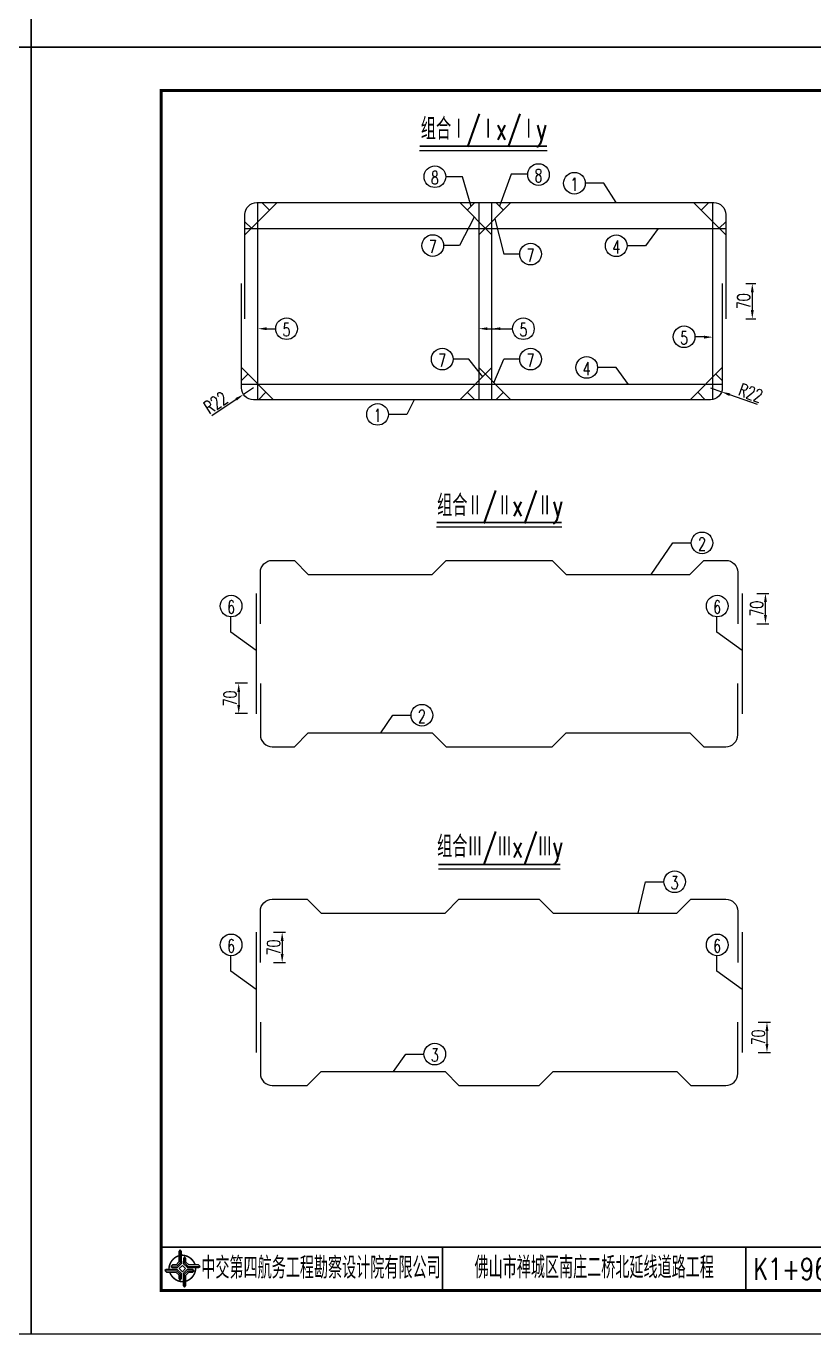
# Model space of a CAD drawing. Header units: millimetres. Extents: x -475 to 1205, y -1212 to 867.
# Drawn here: x 363.7 to 545.5, y -321.1 to -19.3 of the extents above; entities that cross this region are included whole.
import ezdxf
from ezdxf.enums import TextEntityAlignment as Align

# ---------------------------------------------------------------- set-up
doc = ezdxf.new("R2010")
doc.units = ezdxf.units.MM
doc.header["$LTSCALE"] = 0.25
doc.header["$PDMODE"] = 32
doc.header["$PDSIZE"] = 0.5
for name, color, linetype in [('DIMENSION', 4, 'Continuous'), ('GANG_JIN', 6, 'Continuous'), ('图框', 7, 'Continuous'), ('文字', 7, 'Continuous'), ('标注', 4, 'Continuous'), ('钢筋', 6, 'Continuous')]:
    doc.layers.add(name, color=color, linetype=linetype)
doc.styles.get("Standard").update_dxf_attribs({"font": 'simplex1.shx', "width": 0.7, "bigfont": 'hztxt.shx'})
doc.dimstyles.new('STANDARD-40', dxfattribs={"dimscale": 0, "dimtxt": 3, "dimasz": 2, "dimexe": 0.8, "dimexo": 1, "dimgap": 0.5, "dimtad": 1, "dimdec": 0, "dimlfac": 4, "dimzin": 9, "dimdsep": 46, "dimtxsty": 'Standard', "dimcen": 0.5, "dimclrd": 256, "dimclre": 256, "dimclrt": 7, "dimadec": 0, "dimazin": 2, "dimtfac": 1, "dimtdec": 0, "dimtix": 1, "dimtmove": 2, "dimatfit": 3, "dimfxl": 0, "dimtolj": 1, "dimtzin": 0, "dimlwd": -1, "dimlwe": -1, "dimarcsym": 0})

# ---------------------------------------------------------------- blocks, each defined once
blk = doc.blocks.new('*D379')
at = {"layer": 'Defpoints', "color": 0}
for p in [(521.65, -102.75), (524.24, -103.66)]:
    blk.add_point(p, dxfattribs=at)
at = {"layer": '标注'}
for p, q in [((521.65, -102.75), (524.24, -103.66)), ((532.52, -106.59), (526.13, -104.33))]:
    blk.add_line(p, q, dxfattribs=at)
blk.add_solid([(526.24, -104.02), (526.01, -104.64), (524.24, -103.66)], dxfattribs=at)
at = {"layer": '标注', "color": 7, "insert": (530.93, -103.91), "char_height": 3, "attachment_point": 5, "rotation": 340.5155}
blk.add_mtext('\\A1;R22', dxfattribs=at)
blk = doc.blocks.new('*D380')
at = {"layer": 'Defpoints', "color": 0}
for p in [(413.86, -104.27), (416.15, -102.75)]:
    blk.add_point(p, dxfattribs=at)
at = {"layer": '标注'}
for p, q in [((406.55, -109.14), (412.19, -105.38)), ((416.15, -102.75), (413.86, -104.27))]:
    blk.add_line(p, q, dxfattribs=at)
blk.add_solid([(412.01, -105.1), (412.38, -105.66), (413.86, -104.27)], dxfattribs=at)
at = {"layer": '标注', "color": 7, "insert": (407.43, -106.15), "char_height": 3, "attachment_point": 5, "rotation": 33.6633}
blk.add_mtext('\\A1;R22', dxfattribs=at)
blk = doc.blocks.new('*D375')
at = {"layer": 'Defpoints', "color": 0}
for p in [(528.98, -150.19), (534.36, -150.19), (527.98, -157.19)]:
    blk.add_point(p, dxfattribs=at)
at = {"layer": '标注'}
for p, q in [((532.36, -150.19), (535.16, -150.19)), ((534.36, -155.19), (534.36, -152.19)), ((532.36, -157.19), (535.16, -157.19))]:
    blk.add_line(p, q, dxfattribs=at)
for points in [[(534.03, -152.19), (534.69, -152.19), (534.36, -150.19)], [(534.03, -155.19), (534.69, -155.19), (534.36, -157.19)]]:
    blk.add_solid(points, dxfattribs=at)
at = {"layer": '标注', "color": 7, "insert": (532.36, -153.69), "char_height": 3, "attachment_point": 5, "rotation": 90}
blk.add_mtext('\\A1;70', dxfattribs=at)
blk = doc.blocks.new('*D376')
at = {"layer": 'Defpoints', "color": 0}
for p in [(417.78, -170.94), (412.77, -177.94), (416.78, -177.94)]:
    blk.add_point(p, dxfattribs=at)
at = {"layer": '标注'}
for p, q in [((414.77, -170.94), (411.97, -170.94)), ((412.77, -172.94), (412.77, -175.94)), ((414.77, -177.94), (411.97, -177.94))]:
    blk.add_line(p, q, dxfattribs=at)
for points in [[(412.44, -172.94), (413.1, -172.94), (412.77, -170.94)], [(412.44, -175.94), (413.1, -175.94), (412.77, -177.94)]]:
    blk.add_solid(points, dxfattribs=at)
at = {"layer": '标注', "color": 7, "insert": (410.77, -174.44), "char_height": 3, "attachment_point": 5, "rotation": 90}
blk.add_mtext('\\A1;70', dxfattribs=at)
blk = doc.blocks.new('*D377')
at = {"layer": 'Defpoints', "color": 0}
for p in [(416.78, -228.4), (417.78, -235.4), (422.8, -235.4)]:
    blk.add_point(p, dxfattribs=at)
at = {"layer": '标注'}
for p, q in [((420.8, -228.4), (423.6, -228.4)), ((422.8, -230.4), (422.8, -233.4)), ((420.8, -235.4), (423.6, -235.4))]:
    blk.add_line(p, q, dxfattribs=at)
for points in [[(422.47, -230.4), (423.14, -230.4), (422.8, -228.4)], [(422.47, -233.4), (423.14, -233.4), (422.8, -235.4)]]:
    blk.add_solid(points, dxfattribs=at)
at = {"layer": '标注', "color": 7, "insert": (420.8, -231.9), "char_height": 3, "attachment_point": 5, "rotation": 90}
blk.add_mtext('\\A1;70', dxfattribs=at)
blk = doc.blocks.new('*D378')
at = {"layer": 'Defpoints', "color": 0}
for p in [(527.98, -249.15), (528.98, -256.15), (534.71, -256.15)]:
    blk.add_point(p, dxfattribs=at)
at = {"layer": '标注'}
for p, q in [((532.71, -249.15), (535.51, -249.15)), ((534.71, -251.15), (534.71, -254.15)), ((532.71, -256.15), (535.51, -256.15))]:
    blk.add_line(p, q, dxfattribs=at)
for points in [[(534.37, -251.15), (535.04, -251.15), (534.71, -249.15)], [(534.37, -254.15), (535.04, -254.15), (534.71, -256.15)]]:
    blk.add_solid(points, dxfattribs=at)
at = {"layer": '标注', "color": 7, "insert": (532.71, -252.65), "char_height": 3, "attachment_point": 5, "rotation": 90}
blk.add_mtext('\\A1;70', dxfattribs=at)
blk = doc.blocks.new('*D381')
at = {"layer": 'Defpoints', "color": 0}
for p in [(524.4, -78.68), (525.2, -86.81), (531.32, -86.81)]:
    blk.add_point(p, dxfattribs=at)
at = {"layer": '标注'}
for p, q in [((529.82, -78.68), (532.12, -78.68)), ((531.32, -80.68), (531.32, -84.81)), ((529.82, -86.81), (532.12, -86.81))]:
    blk.add_line(p, q, dxfattribs=at)
for points in [[(530.99, -80.68), (531.66, -80.68), (531.32, -78.68)], [(530.99, -84.81), (531.66, -84.81), (531.32, -86.81)]]:
    blk.add_solid(points, dxfattribs=at)
at = {"layer": '标注', "color": 7, "insert": (529.32, -82.75), "char_height": 3, "attachment_point": 5, "rotation": 90}
blk.add_mtext('\\A1;70', dxfattribs=at)
blk = doc.blocks.new('tb')
at = {"lineweight": -3}
h = blk.add_hatch(color=256, dxfattribs=at)
h.paths.add_polyline_path([(-1.23, -0.13), (-3.78, -0.14), (-4.14, -0.41), (-1.4, -0.44), (-0.56, -1.24), (-0.54, -2.62), (-0.27, -2.2), (-0.26, -1.06)])
h.paths.add_polyline_path([(0.13, -1.08), (0.14, -3.86), (0.41, -4.26), (0.44, -1.24), (1.25, -0.43), (2.66, -0.43), (2.26, -0.16), (1.07, -0.15)])
h.paths.add_polyline_path([(1.08, 0.3), (3.62, 0.3), (4.02, 0.56), (1.25, 0.57), (0.43, 1.39), (0.43, 2.8), (0.16, 2.41), (0.15, 1.24)])
h.paths.add_polyline_path([(-0.28, 1.21), (-0.28, 3.99), (-0.56, 4.39), (-0.57, 1.41), (-1.38, 0.6), (-2.74, 0.56), (-2.33, 0.3), (-1.2, 0.29)])
for p, q in [((-0.56, 4.39), (-0.57, 1.41)), ((-1.38, 0.6), (-2.74, 0.56)), ((-0.57, 1.41), (-1.38, 0.6)), ((0.43, 2.8), (0.43, 1.39)), ((0.43, 1.39), (1.25, 0.57)), ((1.25, 0.57), (4.02, 0.56)), ((-4.14, -0.41), (-1.4, -0.44)), ((-1.4, -0.44), (-0.56, -1.24)), ((-0.56, -1.24), (-0.54, -2.62)), ((0.41, -4.26), (0.44, -1.24)), ((0.44, -1.24), (1.25, -0.43)), ((1.25, -0.43), (2.66, -0.43))]:
    blk.add_line(p, q, dxfattribs=at)
at = {"lineweight": -3, "const_width": 0.35, "flags": 128}
for points in [[(-0.9, 3.02, 0.324167), (-3.16, -0.14)], [(2.88, 0.92, 0.324403), (-0.24, 3.15)], [(0.75, -2.86, 0.325418), (3.02, 0.26)], [(-2.98, -0.76, 0.322976), (0.14, -2.98)]]:
    blk.add_lwpolyline(points, format="xyb", dxfattribs=at)
at = {"lineweight": -3, "flags": 128}
for points in [[(-0.9, 3.99), (-0.9, 1.58), (-1.53, 0.91), (-2.34, 0.91), (-2.74, 0.56), (-2.33, 0.3), (-1.2, 0.29), (-0.28, 1.21), (-0.28, 3.99), (-0.56, 4.39)], [(-0.04, 0.77), (0.68, 0.04), (-0.04, -0.69), (-0.77, 0.05)], [(3.62, 0.92), (1.43, 0.92), (0.77, 1.54), (0.77, 2.38), (0.43, 2.8), (0.16, 2.41), (0.15, 1.24), (1.08, 0.3), (3.62, 0.3), (4.02, 0.56)], [(-3.73, -0.76), (-1.54, -0.76), (-0.89, -1.39), (-0.89, -2.21), (-0.54, -2.62), (-0.27, -2.2), (-0.26, -1.06), (-1.23, -0.13), (-3.78, -0.14), (-4.14, -0.41)], [(0.75, -3.85), (0.75, -1.43), (1.4, -0.78), (2.26, -0.78), (2.66, -0.43), (2.26, -0.16), (1.07, -0.15), (0.13, -1.08), (0.14, -3.86), (0.41, -4.26)]]:
    blk.add_lwpolyline(points, close=True, dxfattribs=at)
blk = doc.blocks.new('series')
at = {"width": 0.75}
for tag, height, p in [('页码', 4, (-35, -19)), ('图名', 5, (-220, -282)), ('图号', 5, (-20, -282))]:
    blk.add_attdef(tag, text='', height=height, dxfattribs=at).set_placement(p, align=Align.MIDDLE_CENTER)
blk = doc.blocks.new('123')
at = {"layer": '图框', "color": 2}
blk.add_lwpolyline([(370.03, 635.68), (370.03, 932.68), (-49.97, 932.68), (-49.97, 635.68)], close=True, dxfattribs=at)

msp = doc.modelspace()

# ---------------------------------------------------------------- linework, layer by layer
for points, const_width in [([(774.834, -34.085), (394.834, -34.085), (394.834, -311.085), (774.834, -311.085), (774.834, -34.085)], 0.7), ([(394.834, -301.085), (774.834, -301.085)], 0.4)]:
    msp.add_lwpolyline(points, dxfattribs=dict(const_width=const_width))
at = {"layer": 'DIMENSION'}
for p, q in [((467.14, -63.356), (463.711, -69.901)), ((471.907, -63.705), (473.999, -71.873)), ((509.595, -65.996), (506.702, -69.947)), ((463.711, -69.901), (460.061, -69.901)), ((477.649, -71.873), (473.999, -71.873)), ((506.702, -69.947), (502.425, -69.947)), ((419.198, -89.094), (421.312, -89.094)), ((421.133, -89.094), (421.312, -89.094)), ((470.198, -89.094), (475.979, -89.094)), ((475.801, -89.094), (475.979, -89.094)), ((518.262, -90.966), (518.084, -90.966)), ((520.198, -90.966), (518.084, -90.966)), ((465.903, -96.119), (462.253, -96.119)), ((469.113, -100.162), (465.903, -96.119)), ((471.699, -101.579), (473.999, -96.119)), ((477.649, -96.119), (473.999, -96.119)), ((499.874, -98.044), (495.597, -98.044)), ((502.767, -101.996), (499.874, -98.044)), ((453.253, -105.496), (451.6, -108.861)), ((451.6, -108.861), (447.322, -108.861)), ((507.987, -145.793), (512.998, -138.534)), ((512.998, -138.534), (517.216, -138.534)), ((410.973, -159.14), (410.973, -155.599)), ((523.173, -159.14), (523.173, -155.599)), ((416.775, -163.381), (410.973, -159.14)), ((528.975, -163.381), (523.173, -159.14)), ((445.551, -182.345), (448.336, -178.31)), ((448.336, -178.31), (452.553, -178.31)), ((505.011, -223.997), (506.684, -216.738)), ((506.684, -216.738), (510.901, -216.738)), ((410.973, -237.344), (410.973, -233.803)), ((523.173, -237.344), (523.173, -233.803)), ((416.775, -241.585), (410.973, -237.344)), ((528.975, -241.585), (523.173, -237.344)), ((448.527, -260.549), (451.312, -256.514)), ((451.312, -256.514), (455.529, -256.514))]:
    msp.add_line(p, q, dxfattribs=at)
at = {"layer": 'GANG_JIN'}
for p, q in [((463.78, -59.996), (471.198, -67.414)), ((467.28, -59.996), (465.53, -61.746)), ((468.198, -67.414), (475.616, -59.996)), ((472.116, -59.996), (473.866, -61.746)), ((516.98, -105.496), (524.398, -98.078)), ((524.398, -101.078), (522.898, -99.578)), ((520.48, -105.496), (518.73, -103.746))]:
    msp.add_line(p, q, dxfattribs=at)
at = {"layer": '图框', "const_width": 0.4}
for points in [[(459.834, -301.085), (459.834, -311.085)], [(529.834, -311.085), (529.834, -301.085)]]:
    msp.add_lwpolyline(points, dxfattribs=at)
at = {"layer": '文字'}
for p, q in [((454.54, -47.967), (483.934, -47.967)), ((458.448, -134.797), (487.336, -134.797)), ((458.869, -213.772), (486.986, -213.772))]:
    msp.add_line(p, q, dxfattribs=at)
at = {"layer": '文字', "const_width": 0.4}
for points in [[(454.54, -46.967), (483.934, -46.967)], [(458.448, -133.797), (487.336, -133.797)], [(458.869, -212.772), (486.986, -212.772)]]:
    msp.add_lwpolyline(points, dxfattribs=at)
at = {"layer": '文字'}
for centre in [(481.972, -53.515), (458.058, -54.007), (490.261, -55.522), (457.561, -69.901), (480.149, -71.873), (499.925, -69.947), (423.812, -89.094), (478.479, -89.094), (515.584, -90.966), (459.753, -96.119), (480.149, -96.119), (493.097, -98.044), (444.822, -108.861), (519.716, -138.534), (411.024, -153.099), (523.224, -153.099), (455.053, -178.31), (513.401, -216.738), (411.024, -231.303), (523.224, -231.303), (458.029, -256.514)]:
    msp.add_circle(centre, 2.5, dxfattribs=at)
at = {"layer": '标注'}
for p, q in [((464.394, -54.007), (460.558, -54.007)), ((466.405, -60.871), (464.394, -54.007)), ((475.639, -53.393), (472.937, -60.817)), ((479.475, -53.393), (475.639, -53.393)), ((497.039, -55.522), (492.761, -55.522)), ((499.87, -59.996), (497.039, -55.522))]:
    msp.add_line(p, q, dxfattribs=at)
for points in [[(419.198, -89.428), (417.198, -89.094), (419.198, -88.761)], [(470.198, -89.428), (468.198, -89.094), (470.198, -88.761)], [(473.198, -89.428), (471.198, -89.094), (473.198, -88.761)], [(520.198, -91.371), (522.198, -91.038), (520.198, -90.705)]]:
    msp.add_solid(points, dxfattribs=at)
at = {"layer": '钢筋'}
for p, q in [((414.198, -67.414), (421.616, -59.996)), ((417.198, -105.496), (417.198, -59.996)), ((418.116, -59.996), (419.866, -61.746)), ((468.198, -59.996), (468.198, -105.496)), ((471.198, -105.496), (471.198, -59.996)), ((525.198, -67.414), (517.78, -59.996)), ((521.28, -59.996), (519.53, -61.746)), ((522.198, -105.496), (522.198, -59.996)), ((414.198, -64.414), (415.698, -65.914)), ((414.198, -65.996), (525.198, -65.996)), ((525.198, -64.414), (523.698, -65.914)), ((420.816, -105.496), (413.398, -98.078)), ((413.398, -101.078), (414.898, -99.578)), ((471.198, -98.078), (463.78, -105.496)), ((475.616, -105.496), (468.198, -98.078)), ((524.398, -101.996), (413.398, -101.996)), ((417.316, -105.496), (419.066, -103.746)), ((467.28, -105.496), (465.53, -103.746)), ((472.116, -105.496), (473.866, -103.746)), ((416.775, -150.194), (416.775, -177.944)), ((528.975, -150.194), (528.975, -177.944)), ((416.775, -228.398), (416.775, -256.148)), ((528.975, -228.398), (528.975, -256.148))]:
    msp.add_line(p, q, dxfattribs=at)
for points in [[(414.198, -86.808), (414.198, -62.746, -0.4142136), (416.948, -59.996), (522.448, -59.996, -0.4142136), (525.198, -62.746), (525.198, -86.808)], [(524.398, -78.683), (524.398, -102.746, -0.4142136), (521.648, -105.496), (416.148, -105.496, -0.4142136), (413.398, -102.746), (413.398, -78.683)], [(417.775, -157.194), (417.775, -145.319, -0.4142136), (420.525, -142.569), (425.609, -142.569), (428.833, -145.793), (457.415, -145.793), (460.639, -142.569), (485.111, -142.569), (488.335, -145.793), (516.917, -145.793), (520.141, -142.569), (525.225, -142.569, -0.4142136), (527.975, -145.319), (527.975, -157.194)], [(417.775, -170.944), (417.775, -182.819, 0.4142136), (420.525, -185.569), (425.609, -185.569), (428.833, -182.345), (457.415, -182.345), (460.639, -185.569), (485.111, -185.569), (488.335, -182.345), (516.917, -182.345), (520.141, -185.569), (525.225, -185.569, 0.4142136), (527.975, -182.819), (527.975, -170.944)], [(417.775, -235.398), (417.775, -223.523, -0.4142136), (420.525, -220.773), (428.585, -220.773), (431.809, -223.997), (460.391, -223.997), (463.615, -220.773), (482.135, -220.773), (485.359, -223.997), (513.941, -223.997), (517.165, -220.773), (525.225, -220.773, -0.4142136), (527.975, -223.523), (527.975, -235.398)], [(417.775, -249.148), (417.775, -261.023, 0.4142136), (420.525, -263.773), (428.585, -263.773), (431.809, -260.549), (460.391, -260.549), (463.615, -263.773), (482.135, -263.773), (485.359, -260.549), (513.941, -260.549), (517.165, -263.773), (525.225, -263.773, 0.4142136), (527.975, -261.023), (527.975, -249.148)]]:
    msp.add_lwpolyline(points, format="xyb", dxfattribs=at)

# ---------------------------------------------------------------- block references
ref = msp.add_blockref('series', (784.834, -24.085))
ref.add_attrib('页码', '第  3  页    共  3  页', dxfattribs={"height": 4, "width": 0.75}).set_placement((749.834, -43.085), align=Align.MIDDLE_CENTER)
ref.add_attrib('图名', 'K1+960.8路侧箱涵涵身钢筋布置图', dxfattribs={"height": 5, "width": 0.75}).set_placement((564.834, -306.085), align=Align.MIDDLE_CENTER)
ref.add_attrib('图号', 'S4-8-12', dxfattribs={"height": 4.8, "width": 0.7}).set_placement((764.834, -306.085), align=Align.MIDDLE_CENTER)
at = {"lineweight": -3}
msp.add_blockref('tb', (399.83, -306.08), dxfattribs=at)
at = {"layer": '标注'}
for p in [(-5.191, -659.766), (414.809, -659.766), (-5.191, -956.766), (414.809, -956.766)]:
    msp.add_blockref('123', p, dxfattribs=at)

# ---------------------------------------------------------------- texts
at = {"layer": '图框', "width": 0.65}
for s, p in [('中交第四航务工程勘察设计院有限公司', (431.765, -305.837)), ('佛山市禅城区南庄二桥北延线道路工程', (494.834, -305.771))]:
    msp.add_text(s, height=5, dxfattribs=at).set_placement(p, align=Align.MIDDLE_CENTER)
at = {"layer": '文字', "width": 0.7}
for s, p in [('组合Ⅰ/Ⅰx/Ⅰy', (469.337, -43.324)), ('组合Ⅱ/Ⅱx/Ⅱy', (473.088, -130.241)), ('组合Ⅲ/Ⅲx/Ⅲy', (473.088, -208.963))]:
    msp.add_text(s, height=5, dxfattribs=at).set_placement(p, align=Align.MIDDLE)
for s, p in [('8', (458.057, -54.256)), ('1', (490.261, -55.771)), ('7', (457.561, -70.15)), ('4', (499.924, -70.196)), ('7', (480.148, -72.121)), ('5', (423.811, -89.343)), ('5', (478.479, -89.343)), ('5', (515.583, -91.214)), ('7', (459.753, -96.367)), ('7', (480.148, -96.367)), ('4', (493.097, -98.293)), ('1', (444.822, -109.11)), ('2', (519.715, -138.783)), ('6', (411.024, -153.348)), ('6', (523.224, -153.348)), ('2', (455.053, -178.559)), ('3', (513.401, -216.987)), ('6', (411.024, -231.552)), ('6', (523.224, -231.552)), ('3', (458.029, -256.763))]:
    msp.add_text(s, height=3, dxfattribs=at).set_placement(p, align=Align.MIDDLE_CENTER)
at = {"layer": '文字', "text_generation_flag": 2, "width": 0.7}
msp.add_text('8', height=3, dxfattribs=at).set_placement((481.973, -53.764), align=Align.MIDDLE_CENTER)

# ---------------------------------------------------------------- dimensions: what is measured, and where the dimension line sits
at = {"layer": '标注'}
for base, p1, p2, override, picture, middle in [((531.323, -86.808), (524.398, -78.683), (525.198, -86.808), {"dimscale": 1, "dimzin": 8, "dimfxl": 1.5, "dimarcsym": 2}, '*D381', (529.323, -82.746)), ((534.361, -150.194), (527.975, -157.194), (528.975, -150.194), {"dimscale": 1}, '*D375', (532.361, -153.694)), ((412.769, -177.944), (417.775, -170.944), (416.775, -177.944), {"dimscale": 1}, '*D376', (410.769, -174.444)), ((422.803, -235.398), (416.775, -228.398), (417.775, -235.398), {"dimscale": 1}, '*D377', (420.803, -231.898)), ((534.706, -256.148), (527.975, -249.148), (528.975, -256.148), {"dimscale": 1}, '*D378', (532.706, -252.648))]:
    dim = msp.add_linear_dim(base=base, p1=p1, p2=p2, angle=90, text='70', dimstyle='STANDARD-40', override=override, dxfattribs=at)
    dim.commit()
    dim.dimension.update_dxf_attribs({"geometry": picture, "text_midpoint": middle})
for center, mpoint, picture, middle in [((416.148, -102.746), (413.859, -104.27), '*D380', (407.432, -106.147)), ((521.648, -102.746), (524.24, -103.663), '*D379', (530.931, -103.909))]:
    dim = msp.add_radius_dim(center=center, mpoint=mpoint, text='R22', dimstyle='STANDARD-40', override={"dimscale": 1}, dxfattribs=at)
    dim.commit()
    dim.dimension.update_dxf_attribs({"geometry": picture, "text_midpoint": middle})

doc.saveas('drawing.dxf')
